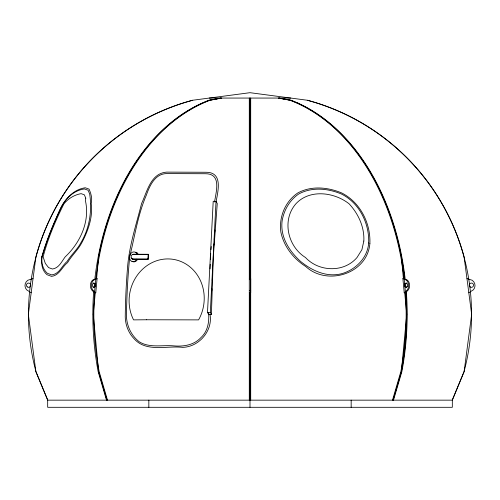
<?xml version="1.0" encoding="UTF-8"?>
<svg xmlns="http://www.w3.org/2000/svg" width="500" height="500" viewBox="0 0 500 500"><rect width="100%" height="100%" fill="white"/><g stroke="black" fill="none" stroke-linecap="round" stroke-linejoin="round"><path stroke-width="0.75" d="M249.994 314.35L249.994 292.644M249.994 278.688L250 98.062L250 278.581M250.706 98.062L250.7 400.156M210.087 268.869L210.238 264.244M210.394 259.619L210.725 253.463M211.406 314.375L213.325 256.581L217.256 203.544L216.031 201.344L213.206 201.306L207.5 312.387L208.575 314.331L211.406 314.375L210.331 312.431L216.031 201.344M214.244 239.575L214.4 237.375M214.756 232.25L214.913 230.05M211.006 249.619L211.238 246.55M148.262 259.206L147.831 259.119L148.212 254.294L133.238 254.294A2.431 1.913 -77.9 0 0 131.119 256.706A2.431 1.913 -77.9 0 0 132.856 259.119L148.262 259.206L148.644 254.387L148.212 254.294M213.756 245.438L213.894 243.975M95.288 292.644L93.263 314.35L98.606 371.719L106.931 400.156M96.587 278.688L98.606 256.981A221.656 156.731 -90 0 1 209.438 100.25L221.181 98.062M95.781 292.756L97.1 278.581L96.088 278.581L92.419 280.244A6.338 4.481 -90 0 0 91.531 289.806L94.769 292.756L95.781 292.756L92.544 289.806A6.338 4.481 -90 0 1 93.431 280.244L97.1 278.581M129.7 256.981L128.938 265.175A576.706 453.681 -77.9 0 0 126.512 312.119C125.675 323.45 130.206 334.769 139.25 341.794C149.669 348.3 162.544 344.8 174.081 345.9C183.637 346.706 193.962 345.075 200.769 337.756C207.856 331.388 209.312 321.981 208.631 312.962M393.062 400.156L401.394 371.719L406.731 314.35L404.719 292.756M214.544 202.025C216.044 191.838 221.856 173.656 205.444 173.731L166.281 173.588C154.931 173.988 149.55 185.956 146.363 195.138C138.019 214.331 134.925 235.344 129.987 255.569M216.062 201.981C217.956 191.081 223.231 172.138 205.956 172.269L166.619 172.125C150.694 173.244 147.094 191.75 141.581 203.525C136.419 223.881 129.731 244.137 127.737 265.119A578.144 454.812 -77.9 0 0 125.312 312.181L125.288 314.35A26.769 21.056 77.9 0 0 134.031 338.656C146.081 352.594 166.725 345.469 182.675 347.356C199.013 346.944 213.038 330.725 209.994 314.35M392.494 400.156L400.819 371.719A221.656 156.731 -90 0 0 290 100.25L278.25 98.062M393.5 400.156L401.831 371.719A221.656 156.738 -90 0 0 406.35 291.688M136.681 259.25L136.7 259.206A4.95 3.894 -77.9 0 1 130.656 260.556A4.95 3.894 -77.9 0 1 131.256 253.038A4.95 3.894 -77.9 0 1 137.075 254.344L137.081 254.387M452.231 400.156L464.012 371.719A221.656 221.656 0 0 0 307.275 100.25M452.325 400.156L464.106 371.719L471.656 314.35L464.106 256.981A221.656 221.656 0 0 0 307.369 100.25L250 92.694L192.631 100.25A221.656 221.656 0 0 0 35.894 256.981L28.344 314.35L35.894 371.719L47.675 400.156L47.675 407.306L452.325 407.306L452.325 400.156L47.675 400.156M404.212 292.756L407.45 289.806A6.338 4.481 -90 0 0 406.562 280.244L402.894 278.581L404.212 292.756L405.225 292.756L408.462 289.806A6.338 4.481 90 0 0 407.575 280.244L403.906 278.581L402.894 278.581M468.812 292.756L473.394 289.806A6.338 6.338 0 0 0 472.131 280.244L466.944 278.581M33.056 278.581L27.869 280.244A6.338 6.338 0 0 0 26.606 289.806L31.188 292.756M220.744 98.062L209 100.25A221.656 156.738 90 0 0 94.906 278.4M221.75 98.062L210 100.25A221.656 156.738 -90 0 0 99.175 371.719L107.5 400.156M209.244 98.062L290.756 98.062M133.238 254.294L148.644 254.387M132.856 259.119L147.831 259.119M249.288 278.581L250.712 278.581L250.712 292.756L249.288 292.756M94.219 279.288L95.231 279.288M404.762 279.288L405.775 279.288M249.288 279.656L250.712 279.656M249.288 290.669L250.712 290.669M93.094 291.388L94.106 291.388M405.887 291.388L406.9 291.388M207.5 312.387L210.331 312.431M135.525 252.25L137.331 252.881L138.331 254.613M279.256 98.062L291 100.25A221.656 156.738 -90 0 1 405.094 278.4M278.819 98.062L290.569 100.25A221.656 156.731 -90 0 1 404.656 278.4M47.769 400.156L35.987 371.719A221.656 221.656 0 0 1 192.725 100.25M106.5 400.156L98.169 371.719A221.656 156.738 90 0 1 93.65 291.688M401.388 256.981L403.4 278.581M351.163 400.156L351.163 407.306M250 292.756L250 407.306M249.294 98.062L249.294 400.156M148.837 400.156L148.837 407.306M405.962 292.469A221.656 156.731 -90 0 1 401.388 371.719M212.475 274.088A578.144 568.375 -45 0 1 212.262 280.706M211.9 288.794A578.144 568.375 -45 0 1 211.781 291M137.544 259.438A4.95 3.894 -77.9 0 1 132.044 261.231M133.287 259.206A2.431 1.913 -77.9 0 1 131.713 258.006M132.681 254.713A2.431 1.913 -77.9 0 1 133.669 254.387M406.875 287.325A2.144 1.519 -90 0 1 405.556 285.2A2.144 1.519 -90 0 1 406.875 283.075M297.869 103.088A221.656 156.738 90 0 1 299.237 103.713M93.119 283.075A2.144 1.519 90 0 1 94.438 285.2A2.144 1.519 90 0 1 93.119 287.325M41.775 256.981C41.156 263.375 41.75 270.238 47.006 274.694L51.55 276.375C59.5 275.375 61.975 266.925 67.619 262.569C71.606 255.712 77.575 250.394 81.463 243.412C87.919 231.287 93.075 217.463 91.206 203.525C92.463 198.694 91.069 193.55 89.044 189.112L85.244 187.769C73.5 189.394 64.737 199.219 60.012 209.5C52.944 224.913 46.381 240.637 41.775 256.981M42.038 256.981C41.306 262.962 42.706 269.1 47.319 273.275L51.725 274.906C59.475 273.975 61.806 265.769 67.125 261.425C71.112 254.844 77.106 249.819 80.775 242.938C89.65 228.25 92.188 210.688 89.706 194.069L88.1 190.25L84.412 188.95C72.944 190.456 64.3 199.869 59.969 210.044C52.994 225.269 46.487 240.806 42.038 256.981M85.75 198.137L85.481 200.925L86.013 203.819C89.138 223.575 79.419 243.556 65.181 256.863C61.706 261.5 58.987 268.119 52.438 269.025L48.569 267.594L45.312 263.412L43.125 256.863C47.931 238.438 55.406 220.794 63.956 203.819C68.181 198.569 74.463 194.794 81.106 193.65L84.344 194.794L85.75 198.137M363.831 241.05L361.9 249.706L357.075 257.438C344.05 272.906 318.781 271.981 305.419 257.438L304.488 256.863C287.438 245.45 281.931 219.794 295.863 203.819C309.619 188.869 334.263 192.087 349.113 203.819C358.444 213.837 364.55 227.181 363.831 241.05M368.681 242.938C367.681 257.387 356.444 268.856 343.15 273.275C327.669 278.044 312.438 271.038 300.587 261.425C289.194 251.075 280.031 236.925 282.125 220.8C283.975 210.131 289.587 200.231 298.6 194.069C311.875 186.731 328 188.331 341.544 194.069C359.381 203.038 369.425 223.412 368.681 242.938M369.888 243.412C367.531 273.663 327.35 286.425 305.731 266.5C293.575 258.8 283.806 246.494 280.881 232.156C278.769 217.262 285.113 201.606 297.6 193.088L297.644 193.05C311.325 185.481 327.944 187.138 341.906 193.05L341.969 193.088C360.244 202.488 370.725 223.231 369.888 243.412M146.694 319.762L133.556 319.881A40.756 37.438 -79.1 0 1 167.856 258.919A40.756 37.438 -79.1 0 1 198.588 319.881L146.694 319.762M407.262 286.506A2.144 1.519 -90 0 0 406.256 283.075A2.144 1.519 -90 0 0 404.656 286.019A2.144 1.519 -90 0 0 407.262 286.506M470.119 286.9A2.144 2.144 0 0 0 473.55 285.481A2.144 2.144 0 0 0 470.606 283.219A2.144 2.144 0 0 0 470.119 286.9M27.269 286.9A2.144 2.144 0 0 0 30.7 285.481A2.144 2.144 0 0 0 27.756 283.219A2.144 2.144 0 0 0 27.269 286.9M95.138 286.506A2.144 1.519 -90 0 0 94.131 283.075A2.144 1.519 -90 0 0 92.531 286.019A2.144 1.519 -90 0 0 95.138 286.506"/></g></svg>
